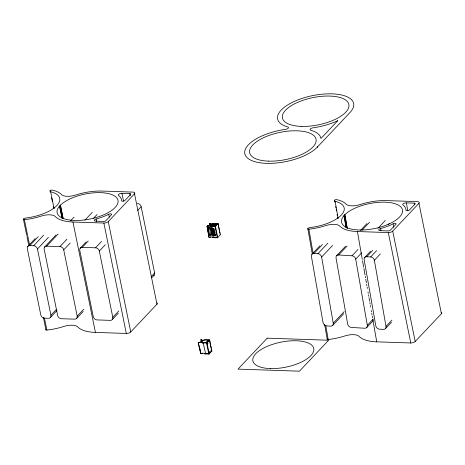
<?xml version="1.0" encoding="UTF-8"?>
<svg xmlns="http://www.w3.org/2000/svg" width="465" height="465" viewBox="0 0 465 465"><rect width="100%" height="100%" fill="white"/><g stroke="black" fill="none" stroke-linecap="round" stroke-linejoin="round"><path stroke-width="0.7" d="M213.4 235.342L211.808 228.472M210.575 228.048L211.964 235.296M213.237 228.873L213.493 228.577L214.243 228.896L215.237 235.842L214.4 235.488L213.447 228.565M209.465 227.931L210.68 234.662L210.302 235.081A3.342 1.412 -10 0 1 209.756 235.22L209.297 234.982L208.128 228.373L208.39 227.931M209.605 340.066L206.867 342.926L203.141 342.879A3.458 1.418 -11.5 0 1 201.374 342.333A1.104 0.453 -11.5 0 0 199.967 342.287A3.447 1.412 -11.5 0 1 198.288 342.647L200.845 353.696A3.447 1.412 -11.5 0 0 202.525 353.336A1.104 0.453 -11.5 0 1 203.937 353.383A3.458 1.418 -11.5 0 0 205.699 353.929L209.076 353.981L211.854 351.11L209.634 339.967L206.059 339.787A3.458 1.418 -11.5 0 0 203.403 340.182A1.104 0.453 -11.5 0 1 201.996 340.136M211.883 351.063L211.406 349.558M213.226 235.534L213.243 235.54A2.988 1.261 -10 0 1 212.284 235.098M212.336 226.234L212.767 225.856A3.081 1.302 -10 0 1 214.412 225.595L214.795 225.763M214.086 226.339L214.388 226.182A3.458 1.418 -11.5 0 0 215.487 225.757C216.62 225.618 214.226 227.182 214.121 226.397M214.144 226.653L214.452 226.496A3.458 1.418 -11.5 0 0 215.551 226.071L215.679 225.856M216.051 237.528L216.353 237.371M208.913 340.113L208.035 340.787A3.458 1.418 -11.5 0 0 207.739 340.252L207.739 340.252M211.476 351.168L210.558 351.796M215.841 225.938L215.249 226.374M216.498 223.77L217.719 223.688L216.818 224.392A3.458 1.418 -11.5 0 0 216.556 223.88L216.62 224.2A3.458 1.418 -11.5 0 1 216.876 224.671L216.888 224.578M216.603 224.049L216.893 223.961M207.681 340.142L208.901 340.06M220.224 234.715L217.649 237.743L213.923 237.696A3.458 1.418 -11.5 0 1 212.156 237.15A1.104 0.453 -11.5 0 0 210.75 237.104A3.447 1.412 -11.5 0 1 209.07 237.464L207.105 226.275A3.447 1.412 -11.5 0 0 208.785 225.914A1.104 0.453 -11.5 0 1 210.192 225.967A3.458 1.418 -11.5 0 0 211.953 226.513L215.405 226.525L218.143 223.624L214.877 223.415A3.458 1.418 -11.5 0 0 212.22 223.816A1.104 0.453 -11.5 0 1 210.814 223.77A3.458 1.418 -11.5 0 0 209.884 223.316L210.11 223.677A3.458 1.418 -11.5 0 1 210.633 223.892M59.543 206.1L60.456 205.135A31.056 12.729 -11.5 0 1 112.908 195.062A31.056 12.729 -11.5 0 1 90.35 218.963A31.056 12.729 -11.5 0 1 59.543 206.1L61.99 218.131M201.839 341.24L201.798 341.287A3.104 1.273 -11.5 0 0 204.879 342.577A3.104 1.273 -11.5 0 0 207.134 340.182A3.104 1.273 -11.5 0 0 201.891 341.194L202.118 342.67M343.99 215.632L344.908 214.661A31.056 12.729 -11.5 0 1 397.36 204.588A31.056 12.729 -11.5 0 1 374.796 228.495A31.056 12.729 -11.5 0 1 343.99 215.632L346.111 227.728M208.965 237.4L207.03 226.368L207.407 225.798A2.389 0.982 -11.5 0 0 209.721 224.839L209.727 224.828M208.489 227.978A3.458 1.459 -10 0 0 209.006 227.844L209.244 227.606M209.674 223.374L209.355 224.101L209.669 223.386M27.766 246.456L35.235 238.539M56.405 309.428L50.923 315.235A3.528 2.784 43.3 0 1 48.436 318.287L44.553 318.159A3.528 2.784 43.3 0 1 40.775 314.898L27.301 248.653A3.528 2.784 43.3 0 1 29.789 245.607L38.264 236.633M29.789 245.607L33.672 245.735L43.634 235.18M50.923 315.235L37.45 248.996L48.407 237.382M44.628 247.02L56.085 234.877M83.671 309.254L77.19 316.119A3.528 2.784 43.3 0 1 74.702 319.164L61.415 318.723A3.528 2.784 43.3 0 1 57.643 315.462L44.163 249.223A3.528 2.784 43.3 0 1 46.657 246.171L58.113 234.029M70.57 220.834L74.057 217.138M46.657 246.171L59.939 246.613L66.914 239.225M84.851 220.224L92.32 212.302M77.19 316.119L63.717 249.874L70.192 243.015M93.605 218.201L97.092 214.505M80.236 248.211L86.211 241.876M118.773 310.975L112.797 317.31A3.528 2.784 43.3 0 1 110.304 320.362L97.022 319.914A3.528 2.784 43.3 0 1 93.244 316.653L79.771 250.414A3.528 2.784 43.3 0 1 82.259 247.363L88.24 241.027M50.168 190.65A2.488 1.017 -11.5 0 0 50.668 191.749A31.056 12.729 -11.5 0 1 57.305 205.024L56.393 205.995A31.056 12.729 -11.5 0 1 25.866 218.027A2.488 1.017 -11.5 0 0 23.384 219.032A1.383 0.57 -11.5 0 0 24.424 219.678L24.889 219.625A34.584 14.177 -11.5 0 0 41.234 216.08A11.044 4.528 -11.5 0 1 55.335 216.545A34.567 14.171 -11.5 0 0 72.964 222.008L104.09 223.043A3.522 1.447 -11.5 0 0 108.275 221.573L134.507 193.777A3.528 1.447 -11.5 0 0 132.862 192.092L102.166 191.063A34.567 14.171 -11.5 0 0 75.621 195.056A11.026 4.522 -11.5 0 1 61.525 194.579A34.584 14.177 -11.5 0 0 52.231 190.092A1.389 0.57 -11.5 0 0 50.168 190.65L50.458 192.062M82.259 247.363L95.546 247.81L101.521 241.475M112.797 317.31L99.318 251.065L105.299 244.735M137.681 210.418L141.168 206.727A3.528 2.784 43.3 0 0 137.39 203.467M50.458 317.438L56.939 310.574M76.725 318.316L83.206 311.457M151.16 276.663L154.642 272.967L141.168 206.727M112.332 319.513L118.313 313.178M151.689 277.808L154.182 275.17M208.128 228.373L208.669 227.78A3.023 1.279 -10 0 0 209.192 227.623M209.512 228.048L209.831 227.658M210.61 228.013L210.895 227.838M212.767 225.856L212.964 225.647A3.429 1.447 -10 0 1 214.597 225.415L214.446 225.577M210.697 228.053L210.674 228.036A3.429 1.447 -10 0 0 211.732 228.449L212.081 228.803M217.161 224.351L217.643 223.671M209.297 234.982L208.303 228.187M209.756 235.22L209.948 235.023A3.104 1.314 -10 0 0 210.511 234.854M210.302 235.081L210.831 234.662M210.68 234.703L211.011 234.308M211.732 234.819L210.808 227.949M214.4 235.488L213.452 228.646M214.766 235.825L215.045 235.534A2.988 1.261 -10 0 0 215.539 235.441L215.161 235.848M45.814 329.47A1.383 0.57 -11.5 0 0 46.884 330.08L47.349 330.028A34.584 14.177 -11.5 0 0 63.699 326.482A11.044 4.528 -11.5 0 1 77.8 326.953A34.573 14.171 -11.5 0 0 95.424 332.417L126.556 333.452A3.522 1.447 -11.5 0 0 130.741 331.975L156.972 304.18A3.528 1.447 -11.5 0 0 156.926 302.889M311.945 254.256L319.914 245.811M344.21 311.591L333.248 323.204A3.528 2.784 43.3 0 1 330.656 326.163L326.755 325.924A3.528 2.784 43.3 0 1 323.047 322.582L311.416 256.424A3.528 2.784 43.3 0 1 314.009 253.466L322.478 244.497M314.009 253.466L317.909 253.71L327.877 243.149M333.248 323.204L321.617 257.052L332.574 245.439M336.573 255.762L345.542 246.264M360.485 230.425L366.961 223.56M373.308 318.961L367.327 325.297A3.528 2.784 43.3 0 1 364.734 328.249L351.377 327.436A3.528 2.784 43.3 0 1 347.675 324.088L336.038 257.935A3.528 2.784 43.3 0 1 338.636 254.977L347.105 246.002M362.055 230.169L369.524 222.247M338.636 254.977L351.988 255.797L357.969 249.461M377.894 228.344L385.369 220.427M367.327 325.297L355.696 259.139L361.671 252.803M388.077 224.828L389.571 223.241M364.694 257.488L370.669 251.152M391.978 320.106L385.997 326.436A3.528 2.784 43.3 0 1 383.404 329.394L379.504 329.156A3.528 2.784 43.3 0 1 375.796 325.814L364.165 259.656A3.528 2.784 43.3 0 1 366.757 256.697L372.738 250.368M334.614 200.177A2.488 1.017 -11.5 0 0 335.114 201.281A31.056 12.729 -11.5 0 1 341.752 214.557L340.839 215.528A31.056 12.729 -11.5 0 1 310.312 227.559A2.488 1.017 -11.5 0 0 307.83 228.559A1.383 0.57 -11.5 0 0 308.87 229.204L309.335 229.152A34.584 14.177 -11.5 0 0 325.68 225.606A11.044 4.528 -11.5 0 1 339.787 226.077A34.567 14.171 -11.5 0 0 357.411 231.541L388.542 232.576A3.522 1.447 -11.5 0 0 392.722 231.105L418.953 203.31A3.528 1.447 -11.5 0 0 417.314 201.624L386.618 200.595A34.567 14.171 -11.5 0 0 360.067 204.588A11.026 4.522 -11.5 0 1 345.972 204.106A34.584 14.177 -11.5 0 0 336.683 199.619A1.389 0.57 -11.5 0 0 334.614 200.177L334.992 202.31M366.757 256.697L370.657 256.942L376.638 250.606M385.997 326.436L374.366 260.284L380.341 253.948M332.719 325.378L343.682 313.765M366.798 327.465L373.273 320.6M385.468 328.61L391.449 322.274M327.127 338.892A1.383 0.57 -11.5 0 0 328.197 339.502L328.662 339.456A34.584 14.177 -11.5 0 0 345.013 335.91A11.044 4.528 -11.5 0 1 359.114 336.375A34.573 14.171 -11.5 0 0 376.737 341.839L411.002 342.978A3.522 1.447 -11.5 0 0 415.187 341.508L441.419 313.712A3.528 1.447 -11.5 0 0 441.552 312.567M209.709 224.851L209.721 224.839A2.389 0.982 -11.5 0 0 209.297 223.793M215.464 226.49L217.765 237.667M217.213 237.563L216.086 237.586M108.705 214.266L108.293 214.475A34.567 14.171 -11.5 0 1 97.261 218.724L96.156 219.038A2.61 1.07 -11.5 0 0 94.267 220.305A2.61 1.07 -11.5 0 0 95.72 221.142L103.585 221.41A1.767 0.721 -11.5 0 0 105.898 220.672L111.507 214.725A1.854 0.761 -11.5 0 0 110.984 213.877A1.854 0.761 -11.5 0 0 108.705 214.266L109.281 217.097M215.487 225.757L215.597 226.054M393.158 223.793L392.739 224.008A34.567 14.171 -11.5 0 1 381.707 228.251L380.603 228.565A2.61 1.07 -11.5 0 0 378.713 229.838A2.61 1.07 -11.5 0 0 380.167 230.675L388.031 230.936A1.767 0.721 -11.5 0 0 390.344 230.198L395.953 224.258A1.854 0.761 -11.5 0 0 395.43 223.403A1.854 0.761 -11.5 0 0 393.158 223.793L393.779 227.35M212.964 225.647L212.906 225.665A0.599 0.57 -42.2 0 0 212.749 225.746M209.064 227.833L209.43 227.897M209.948 235.023L209.477 234.842M207.169 226.595L207.384 226.565A3.458 1.418 -11.5 0 0 208.843 226.234A1.104 0.453 -11.5 0 1 209.273 226.13L209.663 225.949A1.104 0.453 -11.5 0 1 210.227 226.124A3.458 1.418 -11.5 0 0 211.883 226.664M215.045 235.534L214.615 235.261M208.791 354.034L206.541 342.996M121.946 193.359L129.805 193.62A1.767 0.721 -11.5 0 1 130.63 194.463L125.015 200.415A1.854 0.761 -11.5 0 1 122.963 201.182A1.854 0.761 -11.5 0 1 121.539 200.665L121.539 200.432A34.59 14.177 -11.5 0 0 118.953 195.73L118.488 195.37A2.621 1.075 -11.5 0 1 119.04 194.05A2.621 1.075 -11.5 0 1 121.946 193.359L123.533 201.142M406.393 202.885L414.257 203.147A1.767 0.721 -11.5 0 1 415.076 203.99L409.462 209.942A1.854 0.761 -11.5 0 1 407.416 210.709A1.854 0.761 -11.5 0 1 405.992 210.197L405.992 209.959A34.59 14.177 -11.5 0 0 403.399 205.263L402.94 204.896A2.621 1.075 -11.5 0 1 403.492 203.577A2.621 1.075 -11.5 0 1 406.393 202.885L407.764 210.715M217.946 223.52L219.939 233.32M209.442 339.898L209.721 341.281M209.465 353.115L208.913 353.842L207.832 353.789M211.871 228.286L211.883 228.286A3.081 1.302 -10 0 1 211.25 228.088M212.139 235.052L211.97 235.296A3.435 1.453 -10 0 0 213.005 235.691M212.116 235.023L211.97 234.569M216.812 224.374L216.876 224.705M208.035 340.014L208.355 341.397M203.141 342.879L205.699 353.929M201.891 341.194L202.351 343.28M201.891 342.56L201.572 341.182A3.104 1.273 -11.5 0 0 200.909 339.851M201.804 342.659L201.508 341.252A3.104 1.273 -11.5 0 1 198.427 342.484L198.747 343.862M201.548 341.758L201.066 339.688A3.447 1.412 -11.5 0 1 201.984 340.148M200.863 339.741L201.392 341.926M199.549 347.314L200.188 350.081M200.508 351.459L200.99 353.534A3.104 1.273 -11.5 0 0 202.554 353.168M198.183 342.583L200.741 353.632M418.953 203.31L441.419 313.712M392.722 231.105L415.187 341.508M388.304 232.576L410.769 342.978M218.108 223.688L220.387 234.883M216.853 223.648L216.917 223.961M215.016 226.449L217.324 237.813M214.278 226.211L214.295 226.74M211.959 226.513L213.923 237.696M207.39 225.798L207.471 226.112A2.389 0.982 -11.5 0 0 208.088 225.99M210.006 342.659L211.127 348.18M206.983 342.845L209.233 353.888M134.507 193.777L156.972 304.18M129.805 193.62L130.241 195.742M108.275 221.573L130.741 331.975M103.858 223.043L126.323 333.452M96.156 219.038L96.732 221.869M72.964 222.008L95.424 332.417M60.456 205.135L63.194 218.579M60.305 205.286L63.042 218.73M59.677 205.949L62.124 217.98M50.668 191.749L54.12 208.733M51.609 197.724L52.33 201.264M53.481 206.925L53.766 208.343M24.424 219.678L29.609 245.154M44.437 318.048L46.884 330.08M23.384 219.032L26.691 235.307M26.982 236.726L28.563 244.509M43.396 317.403L45.843 329.435M209.918 223.63L209.889 223.473A3.458 1.418 -11.5 0 1 210.087 223.52M212.348 229.309L213.04 233.261M414.257 203.147L414.507 204.571M380.603 228.565L380.975 230.698M357.411 231.541L362.276 259.296M362.526 260.714L363.647 267.119M363.897 268.543L365.019 274.949M365.269 276.373L365.519 277.797M365.763 279.215L366.391 282.778M366.641 284.196L366.891 285.62M367.135 287.045L367.385 288.469M368.013 292.026L368.263 293.45M368.507 294.874L368.757 296.298M369.007 297.722L369.634 301.279M369.878 302.703L370.128 304.122M370.378 305.546L370.628 306.97M371.25 310.527L371.5 311.951M371.75 313.375L372 314.799M372.25 316.223L372.5 317.647M372.75 319.066L376.737 341.839M344.908 214.661L347.274 228.181M344.751 214.813L347.123 228.332M344.123 215.481L346.245 227.577M335.114 201.281L338.107 218.358M335.736 206.582L335.986 208.006M336.236 209.43L336.486 210.854M337.108 214.412L337.358 215.836M337.607 217.254L337.857 218.678M308.87 229.204L313.114 253.402M325.703 325.273L328.197 339.502M307.83 228.559L312.195 253.466M324.663 324.628L327.157 338.863M211.244 227.856L212.552 235.331M211.151 227.955L212.459 235.43M209.703 223.595L209.953 224.909A2.389 0.982 -11.5 0 1 209.645 225.287M207.425 227.106L208.14 231.186M215.731 237.377A3.104 1.273 -11.5 0 1 213.063 237.382M212.726 237.237A3.104 1.273 -11.5 0 1 212.389 236.912M212.749 235.935A3.104 1.273 -11.5 0 1 213.65 235.377M214.109 235.185A3.104 1.273 -11.5 0 1 215.51 234.837M210.825 236.918A3.104 1.273 -11.5 0 1 209.477 237.26M214.185 235.005A3.458 1.418 -11.5 0 1 215.528 234.686M212.482 223.903A3.458 1.418 -11.5 0 1 214.58 223.572M207.361 226.409A3.336 1.366 -11.5 0 1 207.134 226.432M212.255 223.973A1.104 0.453 -11.5 0 1 211.406 224.101L211.093 224.206A1.104 0.453 -11.5 0 1 210.878 224.084M214.22 232.913A3.435 1.453 -10 0 1 215.039 232.75M214.138 233.168A2.988 1.261 -10 0 1 215.057 232.971M209.36 224.107A2.389 0.982 -11.5 0 1 209.994 224.822M209.477 225.415A2.389 0.982 -11.5 0 1 208.814 225.757M211.662 226.222A2.395 0.982 -11.5 0 1 211.703 224.921A2.395 0.982 -11.5 0 1 214.72 224.223A2.395 0.982 -11.5 0 1 215.655 225.293M215.533 225.426A2.395 0.982 -11.5 0 1 215.045 225.763M214.609 225.967A2.395 0.982 -11.5 0 1 213.79 226.217M216.458 224.496A3.104 1.273 -11.5 0 1 216.527 224.822M211.796 226.641A3.104 1.273 -11.5 0 1 211.621 226.618M211.337 226.56A3.104 1.273 -11.5 0 1 211.122 226.502M210.872 226.391A3.104 1.273 -11.5 0 1 210.616 226.217M210.872 225.043A3.104 1.273 -11.5 0 1 211.151 224.828M211.79 224.485A3.104 1.273 -11.5 0 1 212.255 224.299M212.761 224.142A3.104 1.273 -11.5 0 1 214.592 223.886M214.975 223.898A3.104 1.273 -11.5 0 1 215.539 223.979M208.773 226.1A3.104 1.273 -11.5 0 1 208.57 226.164M207.628 226.379A3.104 1.273 -11.5 0 1 207.309 226.426M209.785 223.799A3.104 1.273 -11.5 0 1 210.099 223.898M210.25 223.967A3.104 1.273 -11.5 0 1 210.401 224.06M317.909 253.71A3.528 2.784 43.3 0 1 321.617 257.052M370.657 256.942A3.528 2.784 43.3 0 1 374.366 260.284M351.988 255.797A3.528 2.784 43.3 0 1 355.696 259.139M33.672 245.735A3.528 2.784 43.3 0 1 37.45 248.996M95.546 247.81A3.528 2.784 43.3 0 1 99.318 251.065M154.642 272.967A3.528 2.784 43.3 0 1 153.305 275.815M59.939 246.613A3.528 2.784 43.3 0 1 63.717 249.874M210.104 352.232A3.104 1.273 -11.5 0 1 209.942 352.453M209.68 352.691A3.104 1.273 -11.5 0 1 209.483 352.83M207.402 353.632A3.104 1.273 -11.5 0 1 204.908 353.638M204.362 353.371A3.104 1.273 -11.5 0 1 204.176 353.168M209.233 353.179A3.458 1.418 -11.5 0 1 209.087 353.243M207.012 342.112C207.198 343.071 204.536 342.972 205.571 342.548A3.458 1.418 -11.5 0 0 206.669 342.13L207.006 342.135M317.537 146.899L317.328 147.126L350.11 112.385A38.822 15.915 -11.5 0 0 336.224 94.139A38.822 15.915 -11.5 0 0 286.324 105.793A38.822 15.915 -11.5 0 0 287.707 126.957A2.93 1.203 -11.5 0 1 288.201 128.23A2.93 1.203 -11.5 0 1 285.4 129.392A38.822 15.915 -11.5 0 0 245.7 148.492A38.822 15.915 -11.5 0 0 268.072 163.378A38.822 15.915 -11.5 0 0 315.136 149.178L317.537 146.899M337.718 120.72L320.943 138.5A38.822 15.915 -11.5 0 0 310.853 130.264A2.976 1.221 -11.5 0 1 310.358 128.974A2.976 1.221 -11.5 0 1 313.183 127.794A38.822 15.915 -11.5 0 0 337.706 120.726L337.718 120.72M267.212 338.171L238.004 369.123L299.431 371.18L328.639 340.229L267.212 338.171M212.4 226.037A2.395 0.982 -11.5 0 0 215.766 224.49A2.395 0.982 -11.5 0 0 212.075 224.363A2.395 0.982 -11.5 0 0 212.4 226.037M211.621 350.866A0.703 0.326 -88.1 0 0 211.401 349.773A0.703 0.326 -88.1 0 0 211.064 350.796A0.703 0.326 -88.1 0 0 211.621 350.866M207.716 343.92A0.703 0.326 -88.1 0 0 207.547 342.781A0.703 0.326 -88.1 0 0 207.163 343.728A0.703 0.326 -88.1 0 0 207.663 343.92A0.703 0.326 -88.1 0 0 207.495 342.781A0.703 0.326 -88.1 0 0 207.117 343.722A0.703 0.326 -88.1 0 0 207.716 343.92M209.744 341.763A0.703 0.326 -88.1 0 0 209.564 340.63A0.703 0.326 -88.1 0 0 209.192 341.595A0.703 0.326 -88.1 0 0 209.744 341.763M209.605 352.987A0.703 0.326 -88.1 0 0 209.36 351.918A0.703 0.326 -88.1 0 0 209.041 352.964A0.703 0.326 -88.1 0 0 209.605 352.987M209.552 352.987A0.703 0.326 -88.1 0 0 209.314 351.918A0.703 0.326 -88.1 0 0 208.994 352.964A0.703 0.326 -88.1 0 0 209.552 352.987M268.346 161.123A33.881 13.886 -11.5 0 0 316.078 139.355A33.881 13.886 -11.5 0 0 264.126 137.437A33.881 13.886 -11.5 0 0 268.346 161.123M301.134 126.381A33.881 13.886 -11.5 0 0 348.866 104.613A33.881 13.886 -11.5 0 0 296.914 102.695A33.881 13.886 -11.5 0 0 301.134 126.381M270.206 368.571A31.056 12.729 -11.5 0 0 313.765 348.529A31.056 12.729 -11.5 0 0 265.992 346.925A31.056 12.729 -11.5 0 0 270.206 368.571"/></g></svg>
